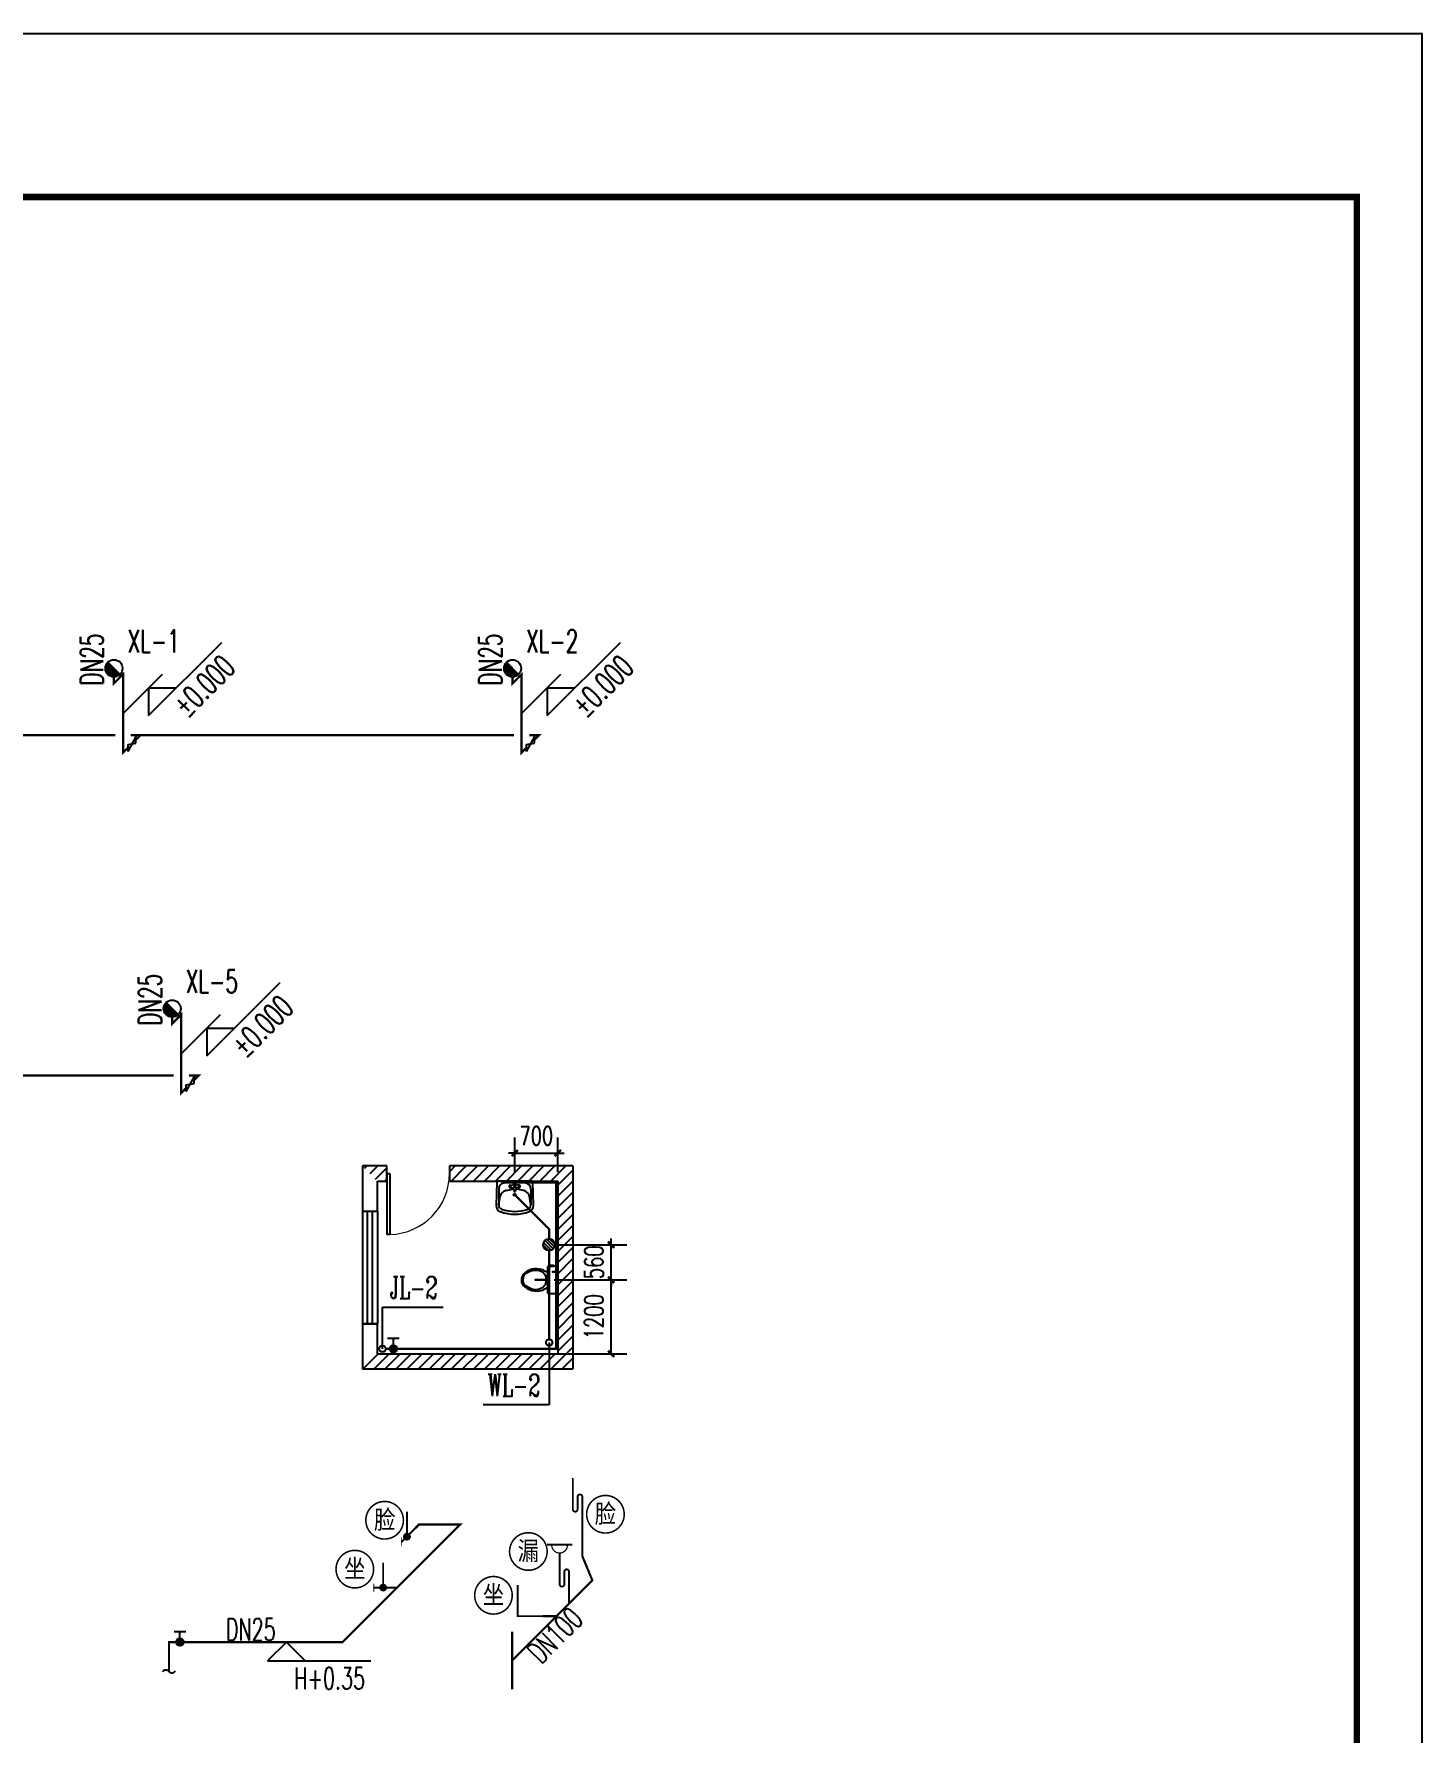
# Model space of a CAD drawing. Extents: x -4407041 to 173436, y -470270 to -29437.
# Drawn here: x -366560 to -313364, y -147045 to -81937 of the extents above; entities that cross this region are included whole.
import ezdxf
from ezdxf.enums import TextEntityAlignment as Align

# ---------------------------------------------------------------- set-up
doc = ezdxf.new("R2010")
doc.units = 0
doc.header["$LTSCALE"] = 1000
doc.header["$MEASUREMENT"] = 0
doc.linetypes.add('DASH', pattern=[0.35, 0.25, -0.1])
doc.linetypes.add('PHANTOM2', pattern=[1.25, 0.625, -0.125, 0.125, -0.125, 0.125, -0.125])
for name, color, linetype in [('DIM_污水', 3, 'Continuous'), ('DIM_给水', 3, 'Continuous'), ('EQUIP_地漏', 7, 'Continuous'), ('EQUIP_污水', 7, 'Continuous'), ('EQUIP_消火栓', 7, 'Continuous'), ('EQUIP_给水', 7, 'Continuous'), ('LVTRY', 6, 'Continuous'), ('PIPE-污水', 2, 'DASH'), ('PIPE-消防', 1, 'PHANTOM2'), ('PIPE-给水', 3, 'Continuous'), ('PUB_HATCH', 8, 'Continuous'), ('TEXT_污水', 7, 'Continuous'), ('TEXT_给水', 7, 'Continuous'), ('TWT_DIM', 3, 'Continuous'), ('TWT_ELEV', 3, 'Continuous'), ('TWT_IDEN', 3, 'Continuous'), ('TWT_TEXT', 7, 'Continuous'), ('TWT_TITLE', 7, 'Continuous'), ('VALVE_消防', 7, 'Continuous'), ('VALVE_给水', 7, 'Continuous'), ('VPIPE-污水', 2, 'Continuous'), ('VPIPE-给水', 3, 'Continuous'), ('WALL', 9, 'Continuous'), ('WINDOW', 4, 'Continuous')]:
    doc.layers.add(name, color=color, linetype=linetype)
doc.styles.add('_TCH_DIM_T3', font='SIMPLEX', dxfattribs={"width": 0.705882, "bigfont": 'GBCBIG'})
doc.styles.add('_TWT_DIM_ELE', font='SIMPLEX', dxfattribs={"width": 0.8, "height": 3.5, "bigfont": 'HZTXT'})
doc.styles.add('_TWT_PIPEDN', font='SIMPLEX', dxfattribs={"width": 0.8, "height": 3.5, "bigfont": 'HZTXT'})
doc.styles.add('_TWT_SERIAL', font='COMPLEX', dxfattribs={"width": 0.8, "height": 3.5, "bigfont": 'HZTXT'})
doc.styles.add('HZ', font='rs.shx', dxfattribs={"width": 0.8, "bigfont": 'hztxt.shx'})
doc.styles.add('hztxt', font='SIMPLEX', dxfattribs={"width": 0.8, "height": 3.5, "bigfont": 'HZTXT'})
doc.styles.get("Standard").update_dxf_attribs({"font": 'gbenor.shx', "bigfont": 'gbcbig.shx'})
doc.dimstyles.new('_TWT_ARCH&&100', dxfattribs={"dimtxt": 297.5, "dimasz": 100, "dimexe": 250, "dimexo": 300, "dimgap": 126.25, "dimtad": 1, "dimdec": 0, "dimzin": 0, "dimdsep": 46, "dimtxsty": '_TCH_DIM_T3', "dimblk": 'ARCHTICK', "dimcen": 0.09, "dimclrt": 7, "dimazin": 2, "dimtfac": 1, "dimtdec": 0, "dimtix": 1, "dimtmove": 2, "dimatfit": 3, "dimfxl": 0, "dimtolj": 1, "dimtzin": 0, "dimarcsym": 0})
pattern_1 = [(45, (0, 89.76), (-88.3884, 88.3884), [])]

# ---------------------------------------------------------------- blocks, each defined once
blk = doc.blocks.new('$TCHSYS$WIN2D')
for p, q in [((-0.5, 0.5), (0.5, 0.5)), ((-0.5, 0.5), (-0.5, -0.5)), ((0.5, 0.5), (0.5, -0.5)), ((0.5, 0.167), (-0.5, 0.167)), ((0.5, -0.167), (-0.5, -0.167)), ((-0.5, -0.5), (0.5, -0.5))]:
    blk.add_line(p, q)
blk = doc.blocks.new('$DorLib2D$00000001')
for p, q in [((0.45, 0.975), (0.5, 0.975)), ((0.45, 0), (0.45, 0.975)), ((0.5, 0), (0.5, 0.975)), ((0.5, 0), (0.45, 0))]:
    blk.add_line(p, q)
at = {"lineweight": 13}
blk.add_arc((0.475, 0), 0.975, 91.4693, 180, dxfattribs=at)
blk = doc.blocks.new('$lvtry$00000214')
at = {"color": 0}
blk.add_lwpolyline([(-198, -166), (198, -166, 0.414214), (218, -146), (218, 0), (-218, 0), (-218, -146, 0.414214)], format="xyb", close=True, dxfattribs=at)
blk.add_lwpolyline([(-218, -64), (-232, -64), (-232, -122), (-218, -122)], close=True, dxfattribs=at)
for points in [[(-124, -167, -0.078767), (-161, -243, 0.305356), (-82, -557), (-23, -578), (36, -578), (82, -557, 0.297885), (164, -243, -0.072356), (124, -167, 2.053922)], [(108, -225, -0.300989), (144, -427, -0.075183), (74, -538), (24, -552), (-13, -552), (-74, -538, -0.223014), (-156, -322, -0.196873), (-108, -225, -0.355349), (108, -225, -0.708891)]]:
    blk.add_lwpolyline(points, format="xyb", dxfattribs=at)
for p in [(-129, -81), (0, -357)]:
    blk.add_point(p, dxfattribs=at)
blk = doc.blocks.new('$lvtry$00000183')
at = {"color": 0}
for p, q in [((-257, -130), (-257, -384)), ((-257, -383), (-235, -242)), ((-202, -191), (-176, -170)), ((157, -30), (-157, -30)), ((-133, -150), (-38, -131)), ((-71, -67), (-30, -63)), ((-71, -102), (-27, -110)), ((-18, -119), (-12, -160)), ((18, -119), (13, -160)), ((71, -102), (27, -110)), ((71, -67), (30, -63)), ((133, -150), (38, -131)), ((202, -191), (176, -170)), ((257, -383), (235, -242)), ((257, -130), (257, -383))]:
    blk.add_line(p, q, dxfattribs=at)
blk.add_lwpolyline([(277, 0), (-277, 0, 0.406045), (-287, -10), (-298, -393, 0.323666), (-232, -489, 0.175654), (232, -489, 0.323062), (298, -392), (287, -10, 0.406045)], format="xyb", close=True, dxfattribs=at)
at = {"color": 0, "lineweight": 13}
for centre, radius in [((-71, -85), 12.6), ((-1, -221), 11.6), ((71, -85), 12.6)]:
    blk.add_circle(centre, radius, dxfattribs=at)
at = {"color": 0}
for centre, radius in [((-1, -221), 17.6), ((0, -86), 9.88)]:
    blk.add_circle(centre, radius, dxfattribs=at)
for centre, radius, start, end in [((-157, -130), 100, 90, 180), ((-139, -268), 100, 128.937, 164.8987), ((-113, -248), 100, 101.0337, 128.937), ((-71, -85), 17.6, 90, 270), ((0, -328), 200, 94.8989, 101.0337), ((0, -362), 300, 84.3229, 95.6771), ((-28, -120), 10, 8.2472, 79.7858), ((0, -160), 12.5, 180, 0), ((0, -328), 200, 78.9663, 85.101), ((28, -120), 10, 100.2142, 171.7528), ((71, -85), 17.6, 270, 90), ((113, -248), 100, 51.063, 78.9663), ((157, -130), 100, 0, 90), ((139, -268), 100, 15.1013, 51.063), ((-187, -384), 70, 180, 250.8357), ((-1, 152), 637, 250.8357, 289.2938), ((187, -383), 70, 289.2938, 0)]:
    blk.add_arc(centre, radius, start, end, dxfattribs=at)
for p in [(-1, -221), (0, -86)]:
    blk.add_point(p, dxfattribs=at)
blk = doc.blocks.new('$VALVE$00000497')
for p, q in [((78, 138), (-78, 138)), ((0, 50), (0, 138))]:
    blk.add_line(p, q)
at = {"const_width": 49.6}
blk.add_lwpolyline([(25, 0, 1), (-25, 0, 1)], format="xyb", close=True, dxfattribs=at)
blk.add_circle((0, 0), 50)
blk = doc.blocks.new('$TwtSys$00000141')
for p, q in [((-94, 8), (-10, 92)), ((-94, 8), (-10, 92)), ((-87, -35), (35, 87)), ((-87, -35), (35, 87)), ((-66, -66), (66, 66)), ((-66, -66), (66, 66)), ((-32, -87), (88, 33)), ((-32, -87), (88, 33)), ((11, -92), (92, -11)), ((11, -92), (92, -11))]:
    blk.add_line(p, q)
blk.add_circle((0, 0), 94)
blk.add_circle((0, 0), 94)
blk = doc.blocks.new('_ArchTick')
at = {"color": 0, "linetype": 'ByBlock', "const_width": 0.4}
blk.add_lwpolyline([(-0.5, -0.5), (0.5, 0.5)], dxfattribs=at)
blk = doc.blocks.new('*D418')
at = {"layer": 'Defpoints', "color": 0}
for p in [(2763, 2558), (3972, 2558), (2763, 1997)]:
    blk.add_point(p, dxfattribs=at)
at = {"layer": 'TWT_DIM', "color": 0, "lineweight": -2}
for p, q in [((3063, 2558), (4222, 2558)), ((3972, 2558), (3972, 2658)), ((3972, 1997), (3972, 2558)), ((3063, 1997), (4222, 1997)), ((3972, 1997), (3972, 1897))]:
    blk.add_line(p, q, dxfattribs=at)
at = {"layer": 'TWT_DIM', "color": 0, "lineweight": -2, "xscale": 100, "yscale": 100, "zscale": 100}
for p, rotation in [((3972, 2558), 270), ((3972, 1997), 90)]:
    blk.add_blockref('_ArchTick', p, dxfattribs=dict(at, rotation=rotation))
at = {"layer": 'TWT_DIM', "color": 7, "insert": (3697, 2278), "char_height": 297.5, "attachment_point": 5, "rotation": 90, "style": '_TCH_DIM_T3'}
blk.add_mtext('\\A1;560', dxfattribs=at)
blk = doc.blocks.new('*D419')
at = {"layer": 'Defpoints', "color": 0}
for p in [(2763, 1997), (3972, 1997), (2763, 816)]:
    blk.add_point(p, dxfattribs=at)
at = {"layer": 'TWT_DIM', "color": 0, "lineweight": -2}
for p, q in [((3063, 1997), (4222, 1997)), ((3972, 816), (3972, 1997)), ((3063, 816), (4222, 816))]:
    blk.add_line(p, q, dxfattribs=at)
at = {"layer": 'TWT_DIM', "color": 0, "lineweight": -2, "xscale": 100, "yscale": 100, "zscale": 100}
for p, rotation in [((3972, 1997), 90), ((3972, 816), 270)]:
    blk.add_blockref('_ArchTick', p, dxfattribs=dict(at, rotation=rotation))
at = {"layer": 'TWT_DIM', "color": 7, "insert": (3697, 1407), "char_height": 297.5, "attachment_point": 5, "rotation": 90, "style": '_TCH_DIM_T3'}
blk.add_mtext('\\A1;1200', dxfattribs=at)
blk = doc.blocks.new('*D420')
at = {"layer": 'Defpoints', "color": 0}
for p in [(3120, 4023), (2433, 3417), (3120, 3417)]:
    blk.add_point(p, dxfattribs=at)
at = {"layer": 'TWT_DIM', "color": 0, "lineweight": -2}
for p, q in [((2433, 3717), (2433, 4273)), ((3120, 3717), (3120, 4273)), ((2433, 4023), (2333, 4023)), ((2433, 4023), (3120, 4023)), ((3120, 4023), (3220, 4023))]:
    blk.add_line(p, q, dxfattribs=at)
at = {"layer": 'TWT_DIM', "color": 0, "lineweight": -2, "xscale": 100, "yscale": 100, "zscale": 100}
blk.add_blockref('_ArchTick', (2433, 4023), dxfattribs=at)
at = {"layer": 'TWT_DIM', "color": 0, "lineweight": -2, "xscale": 100, "yscale": 100, "zscale": 100, "rotation": 180}
blk.add_blockref('_ArchTick', (3120, 4023), dxfattribs=at)
at = {"layer": 'TWT_DIM', "color": 7, "insert": (2777, 4298), "char_height": 297.5, "attachment_point": 5, "style": '_TCH_DIM_T3'}
blk.add_mtext('\\A1;700', dxfattribs=at)
blk = doc.blocks.new('$TwtSys$00000132')
at = {"elevation": 0}
blk.add_lwpolyline([(7, -101, -0.575183), (0, 0, 0.604745), (-11, 101, 16.924828)], format="xyb", dxfattribs=at)
blk = doc.blocks.new('$ATTACHMENT$00000125')
for points, const_width in [([(170, 0), (170, 400)], 30), ([(0, 0), (320, 0)], 30), ([(320, -65), (320, 65)], 15)]:
    blk.add_lwpolyline(points, dxfattribs=dict(const_width=const_width))
at = {"const_width": 62.5}
blk.add_lwpolyline([(139, 0, -1), (201, 0, -1)], format="xyb", close=True, dxfattribs=at)
at = {"style": 'HZ', "width": 0.7, "flags": 1}
for tag in ['UNIT', 'SPEC', 'WHAT']:
    blk.add_attdef(tag, (0, 0), '', height=0.001, dxfattribs=at)
blk = doc.blocks.new('$ATTACHMENT$00000126')
for points, const_width in [([(-133, -136), (-133, 264)], 30), ([(0, 0), (-223, -223)], 30), ([(-223, -288), (-223, -146)], 15)]:
    blk.add_lwpolyline(points, dxfattribs=dict(const_width=const_width))
at = {"const_width": 62.5}
blk.add_lwpolyline([(-102, -136, -1), (-165, -136, -1)], format="xyb", close=True, dxfattribs=at)
blk = doc.blocks.new('A$C1937789F')
at = {"layer": 'PIPE-给水'}
for points in [[(4092, 2633), (4079, 2646), (4085, 2651)], [(4092, 2633), (4092, 2651), (4085, 2651)], [(4750, 2633), (4762, 2621), (4792, 2651)], [(4750, 2633), (4750, 2651), (4792, 2651)], [(101, 755), (101, 772), (83, 772)], [(101, 755), (83, 755), (83, 772)], [(2872, 755), (2884, 743), (2879, 737)], [(2872, 755), (2872, 737), (2879, 737)]]:
    blk.add_hatch(color=256, dxfattribs=at).paths.add_polyline_path(points)
at = {"layer": 'DIM_给水'}
for p, q in [((1975, 755), (1675, 455)), ((1838, 755), (2275, 755)), ((1975, 755), (2275, 455)), ((1675, 455), (3324, 455))]:
    blk.add_line(p, q, dxfattribs=at)
at = {"layer": 'PIPE-给水', "const_width": 35}
for points in [[(3742, 1625), (4750, 2633)], [(4092, 2633), (4034, 2575)], [(4750, 2633), (4092, 2633)], [(2872, 755), (3742, 1625)], [(3690, 1625), (3742, 1625)], [(101, 755), (2872, 755)], [(101, 755), (101, 287)]]:
    blk.add_lwpolyline(points, dxfattribs=at)
at = {"layer": 'TWT_IDEN', "const_width": 25}
for points in [[(3844, 2701, 1), (3244, 2701, 1)], [(3368, 1920, 1), (2768, 1920, 1)]]:
    blk.add_lwpolyline(points, format="xyb", close=True, dxfattribs=at)
at = {"layer": 'EQUIP_给水'}
blk.add_blockref('$ATTACHMENT$00000126', (4034, 2575), dxfattribs=at)
at = {"layer": 'EQUIP_给水', "xscale": -1}
blk.add_blockref('$ATTACHMENT$00000125', (3690, 1625), dxfattribs=at)
at = {"layer": 'EQUIP_给水', "rotation": 270}
blk.add_blockref('$TwtSys$00000132', (101, 287), dxfattribs=at)
at = {"layer": 'VALVE_给水', "xscale": 1.2, "yscale": 1.2, "zscale": 1.2}
blk.add_blockref('$VALVE$00000497', (276, 755), dxfattribs=at)
at = {"layer": 'DIM_给水', "color": 7, "style": '_TWT_DIM_ELE', "width": 0.64}
blk.add_text('H+0.35', height=350, dxfattribs=at).set_placement((2099, 0))
at = {"layer": 'TEXT_给水', "style": '_TWT_PIPEDN', "width": 0.64}
blk.add_text('DN25', height=350, dxfattribs=at).set_placement((1007, 780))
at = {"layer": 'TWT_IDEN', "color": 7, "style": 'hztxt'}
for s, width, p, p2 in [('脸', 1.345339, (3375, 2531), (3714, 2531)), ('坐', 1.68883, (2899, 1750), (3238, 1750))]:
    blk.add_text(s, height=339, dxfattribs=dict(at, width=width)).set_placement(p, p2, align=Align.FIT)
blk = doc.blocks.new('$ATTACHMENT$00000065')
at = {"const_width": 30}
blk.add_lwpolyline([(0, 0), (-400, 0), (-400, 500)], dxfattribs=at)
blk = doc.blocks.new('$ATTACHMENT$00000053')
at = {"const_width": 30}
blk.add_lwpolyline([(0, 0), (0, 946, 1), (-75, 946), (-75, 746, -1), (-150, 746), (-150, 1244)], format="xyb", dxfattribs=at)
blk = doc.blocks.new('$ATTACHMENT$00000196')
blk.add_line((53, 944), (-347, 944))
for points, const_width in [([(-25, 944, -1.067664), (-275, 944)], 20), ([(0, 0), (0, 512, 1), (-75, 512), (-75, 312, -1), (-150, 312), (-150, 810)], 30)]:
    blk.add_lwpolyline(points, format="xyb", dxfattribs=dict(const_width=const_width))
at = {"style": 'HZ', "flags": 1}
for tag in ['WHAT', 'SPEC', 'UNIT']:
    blk.add_attdef(tag, (-150, 810), '', height=0.001, dxfattribs=at)
blk = doc.blocks.new('A$C30DC04A3')
at = {"layer": 'PIPE-污水'}
for points in [[(1891, 1741), (1907, 1747), (1912, 1736)], [(1891, 1741), (1903, 1728), (1912, 1736)]]:
    blk.add_hatch(color=256, dxfattribs=at).paths.add_polyline_path(points)
at = {"layer": 'PIPE-污水', "const_width": 35}
for points in [[(1730, 2130), (1891, 1741)], [(1518, 1367), (1891, 1741)], [(1319, 1169), (1518, 1367)], [(612, 461), (1319, 1169)], [(1100, 1169), (1319, 1169)], [(612, 461), (612, 923)], [(612, 0), (612, 461)]]:
    blk.add_lwpolyline(points, dxfattribs=at)
at = {"layer": 'TWT_IDEN', "const_width": 25}
for points in [[(2400, 2797, 1), (1800, 2797, 1)], [(1169, 2202, 1), (569, 2202, 1)], [(612, 1502, 1), (12, 1502, 1)]]:
    blk.add_lwpolyline(points, format="xyb", close=True, dxfattribs=at)
at = {"layer": 'EQUIP_污水'}
for name, p in [('$ATTACHMENT$00000053', (1730, 2130)), ('$ATTACHMENT$00000196', (1518, 1367)), ('$ATTACHMENT$00000065', (1100, 1169))]:
    blk.add_blockref(name, p, dxfattribs=at)
at = {"layer": 'TEXT_污水', "style": '_TWT_PIPEDN', "width": 0.64}
blk.add_text('DN100', height=350, rotation=45, dxfattribs=at).set_placement((1071, 390))
at = {"layer": 'TWT_IDEN', "color": 7, "style": 'hztxt'}
for s, width, p, p2 in [('脸', 1.345339, (1930, 2627), (2270, 2627)), ('漏', 1.556373, (699, 2032), (1039, 2032)), ('坐', 1.68883, (143, 1332), (482, 1332))]:
    blk.add_text(s, height=339, dxfattribs=dict(at, width=width)).set_placement(p, p2, align=Align.FIT)
blk = doc.blocks.new('$VALVE$00000337')
for p, q in [((-72, 53), (-178, -53)), ((178, 53), (-178, -53)), ((-72, 53), (72, -53)), ((72, -53), (178, 53))]:
    blk.add_line(p, q)
for p in [(-125, 0), (125, 0)]:
    blk.add_point(p)
blk = doc.blocks.new('$TWTSYS$00000386')
blk.add_line((-93, 93, 0), (93, -93, 0))
blk.add_circle((0, 0, 0), 131)
at = {"color": 0}
for points in [[(34, -127, 0), (-127, 34, 0), (93, -93, 0), (-93, 93, 0)], [(-34, -127, 0), (-127, -34, 0), (34, -127, 0), (-127, 34, 0)], [(-93, -93, 0), (-93, -93, 0), (-34, -127, 0), (-127, -34, 0)]]:
    blk.add_solid(points, dxfattribs=at)
at = {"flags": 9}
blk.add_attdef('A', (0, 0, 0), '', height=0.00524, dxfattribs=at)
blk = doc.blocks.new('A$C61E854C2')
at = {"layer": 'PIPE-污水'}
for points in [[(2982.1, 2805.5), (2994.5, 2817.9), (2999.6, 2812.8)], [(2982.1, 2805.5), (2999.6, 2805.5), (2999.6, 2812.8)]]:
    blk.add_hatch(color=256, dxfattribs=at).paths.add_polyline_path(points)
at = {"layer": 'PIPE-给水'}
for points in [[(2433, 3552), (2433, 3569.5), (2415.5, 3569.5)], [(2433, 3552), (2415.5, 3552), (2415.5, 3569.5)], [(3091.1, 3552), (3091.1, 3569.5), (3108.6, 3569.5)], [(3091.1, 3552), (3108.6, 3552), (3108.6, 3569.5)], [(3091.1, 895.5), (3091.1, 878), (3108.6, 878)], [(3091.1, 895.5), (3108.6, 895.5), (3108.6, 878)]]:
    blk.add_hatch(color=256, dxfattribs=at).paths.add_polyline_path(points)
at = {"layer": 'PUB_HATCH'}
h = blk.add_hatch(dxfattribs=at)
h.set_pattern_fill('普通砖', color=256, scale=50, style=0)
h.set_pattern_definition(pattern_1)
h.paths.add_polyline_path([(240, 3576.5), (390.3, 3576.5), (390.3, 3816.5), (0, 3816.5)])
h = blk.add_hatch(dxfattribs=at)
h.set_pattern_fill('普通砖', color=256, scale=50, style=0)
h.set_pattern_definition(pattern_1)
h.paths.add_polyline_path([(3360, 3816.5), (1390.3, 3816.5), (1390.3, 3576.5), (3120, 3576.5)])
h = blk.add_hatch(dxfattribs=at)
h.set_pattern_fill('普通砖', color=256, scale=50, style=0)
h.set_pattern_definition(pattern_1)
h.paths.add_polyline_path([(3360, 3816.5), (3120, 3576.5), (3120, 816.5), (3360, 576.5)])
h = blk.add_hatch(dxfattribs=at)
h.set_pattern_fill('普通砖', color=256, scale=50, style=0)
h.set_pattern_definition(pattern_1)
h.paths.add_polyline_path([(240, 816.5), (0, 576.5), (3360, 576.5), (3120, 816.5)])
at = {"layer": 'DIM_污水'}
for p, q in [((2982.1, 996.5), (2982.1, 0)), ((2982.1, 0), (1926.9, 0))]:
    blk.add_line(p, q, dxfattribs=at)
at = {"layer": 'DIM_给水'}
for p, q in [((320.1, 895.5), (320.1, 1561)), ((320.1, 1561), (1289, 1561))]:
    blk.add_line(p, q, dxfattribs=at)
at = {"layer": 'PIPE-污水', "const_width": 35}
for points in [[(2431.8, 3355.9), (2982.1, 2805.5)], [(2982.1, 2652.5), (2982.1, 2805.5)], [(2982.1, 1997), (2982.1, 2464.5)], [(2762.6, 1997), (2982.1, 1997)], [(2982.1, 1046.5), (2982.1, 1997)]]:
    blk.add_lwpolyline(points, dxfattribs=at)
at = {"layer": 'PIPE-给水', "const_width": 35}
for points in [[(3091.1, 3552), (2433, 3552)], [(2433, 3552), (2433, 3470)], [(3091.1, 2125.9), (3091.1, 3552)], [(3039.4, 2125.9), (3091.1, 2125.9)], [(3091.1, 895.5), (3091.1, 2125.9)], [(370.1, 895.5), (3091.1, 895.5)]]:
    blk.add_lwpolyline(points, dxfattribs=at)
at = {"layer": 'VPIPE-污水'}
blk.add_circle((2982.1, 996.5), 50, dxfattribs=at)
at = {"layer": 'VPIPE-给水'}
blk.add_circle((320.1, 895.5), 50, dxfattribs=at)
at = {"layer": 'WALL', "color": 5}
for p, q in [((0, 3816.5), (0, 3096.5)), ((390.3, 3816.5), (0, 3816.5)), ((390.3, 3576.5), (390.3, 3816.5)), ((3360, 3816.5), (1390.3, 3816.5)), ((1390.3, 3816.5), (1390.3, 3576.5)), ((3360, 3816.5), (3360, 576.5)), ((240, 3096.5), (240, 3576.5)), ((240, 3576.5), (390.3, 3576.5)), ((1390.3, 3576.5), (3120, 3576.5)), ((3120, 3576.5), (3120, 816.5)), ((0, 3096.5), (240, 3096.5)), ((240, 1296.5), (0, 1296.5)), ((0, 1296.5), (0, 576.5)), ((240, 816.5), (240, 1296.5)), ((240, 816.5), (3120, 816.5)), ((0, 576.5), (3360, 576.5))]:
    blk.add_line(p, q, dxfattribs=at)
at = {"layer": 'EQUIP_地漏', "rotation": 270}
blk.add_blockref('$TwtSys$00000141', (2982.1, 2558.5), dxfattribs=at)
at = {"layer": 'LVTRY'}
for name, p, rotation in [('$lvtry$00000183', (2433, 3576.5), 359.9999999999965), ('$lvtry$00000214', (3120, 1997), 269.9999999999997)]:
    blk.add_blockref(name, p, dxfattribs=dict(at, rotation=rotation))
at = {"layer": 'VALVE_给水', "xscale": 1.2, "yscale": 1.2, "zscale": 1.2}
blk.add_blockref('$VALVE$00000497', (495.6, 895.5), dxfattribs=at)
at = {"layer": 'WINDOW'}
for name, p, xscale, yscale, zscale, rotation in [('$DorLib2D$00000001', (890.3, 3696.5), 1000, 1000, 1000, 179.9999999999967), ('$TCHSYS$WIN2D', (120, 2196.5), 1800, -240, 1800, 270)]:
    blk.add_blockref(name, p, dxfattribs=dict(at, xscale=xscale, yscale=yscale, zscale=zscale, rotation=rotation))
at = {"layer": 'DIM_污水', "color": 7, "style": '_TWT_SERIAL', "width": 0.64}
blk.add_text('WL-2', height=350, dxfattribs=at).set_placement((1996.9, 140))
at = {"layer": 'DIM_给水', "color": 7, "style": '_TWT_SERIAL', "width": 0.64}
blk.add_text('JL-2', height=350, dxfattribs=at).set_placement((440.3, 1701))
at = {"layer": 'TWT_DIM'}
for p1, p2, distance, text, picture, middle in [((2433, 3416.7), (3120, 3416.7), 606.8, '700', '*D420', (2776.5, 4298.5)), ((2762.6, 1997), (2762.6, 2558.5), -1209.5, '560', '*D418', (3697.1, 2277.7)), ((2762.6, 816.5), (2762.6, 1997), -1209.5, '1200', '*D419', (3697.1, 1406.7))]:
    dim = blk.add_aligned_dim(p1=p1, p2=p2, distance=distance, text=text, dimstyle='_TWT_ARCH&&100', dxfattribs=at)
    dim.commit()
    dim.dimension.update_dxf_attribs({"geometry": picture, "text_midpoint": middle})

msp = doc.modelspace()

# ---------------------------------------------------------------- hatches: boundary and pattern name
at = {"layer": 'PIPE-消防'}
for points in [[(-363146.8, -106490.5), (-363177.7, -106459.6), (-363103, -106384.9)], [(-363146.8, -106490.5), (-363103, -106490.5), (-363103, -106384.9)], [(-347870.8, -106490.5), (-347901.7, -106459.6), (-347827, -106384.9)], [(-347870.8, -106490.5), (-347827, -106490.5), (-347827, -106384.9)], [(-363494.8, -106838.6), (-363463.9, -106869.5), (-363538.6, -106944.2)], [(-363494.8, -106838.6), (-363538.6, -106838.6), (-363538.6, -106944.2)], [(-348218.8, -106838.6), (-348187.9, -106869.5), (-348262.6, -106944.2)], [(-348218.8, -106838.6), (-348262.6, -106838.6), (-348262.6, -106944.2)], [(-347203.3, -108823), (-347172.3, -108854), (-347097.6, -108779.3)], [(-347203.3, -108823), (-347203.3, -108779.3), (-347097.6, -108779.3)], [(-363146.8, -109490.5), (-363115.8, -109521.5), (-363190.5, -109596.2)], [(-363146.8, -109490.5), (-363190.5, -109490.5), (-363190.5, -109596.2)], [(-347870.8, -109490.5), (-347839.8, -109521.5), (-347914.5, -109596.2)], [(-347870.8, -109490.5), (-347914.5, -109490.5), (-347914.5, -109596.2)], [(-360915.4, -119535.1), (-360946.3, -119504.2), (-360871.6, -119429.5)], [(-360915.4, -119535.1), (-360871.6, -119535.1), (-360871.6, -119429.5)], [(-361263.4, -119883.2), (-361232.5, -119914.1), (-361307.2, -119988.8)], [(-361263.4, -119883.2), (-361307.2, -119883.2), (-361307.2, -119988.8)], [(-360247.9, -121867.6), (-360247.9, -121823.9), (-360142.2, -121823.9)], [(-360247.9, -121867.6), (-360216.9, -121898.6), (-360142.2, -121823.9)], [(-360915.4, -122535.1), (-360884.4, -122566.1), (-360959.1, -122640.8)], [(-360915.4, -122535.1), (-360959.1, -122535.1), (-360959.1, -122640.8)]]:
    msp.add_hatch(color=256, dxfattribs=at).paths.add_polyline_path(points)

# ---------------------------------------------------------------- linework, layer by layer
at = {"layer": 'PIPE-消防', "ltscale": 2.5, "const_width": 87.5}
for points in [[(-363146.8, -106490.5), (-363494.8, -106838.6)], [(-363494.8, -106838.6), (-363494.8, -106588.6)], [(-363146.8, -109490.5), (-363146.8, -106490.5)], [(-347870.8, -106490.5), (-348218.8, -106838.6)], [(-348218.8, -106838.6), (-348218.8, -106588.6)], [(-347870.8, -109490.5), (-347870.8, -106490.5)], [(-363440.5, -108823), (-377741.5, -108823)], [(-363146.8, -109490.5), (-362967.7, -109311.5)], [(-362479.3, -108823), (-362853, -108823)], [(-362658.3, -109002.1), (-362479.3, -108823)], [(-348164.5, -108823), (-362479.3, -108823)], [(-347870.8, -109490.5), (-347691.7, -109311.5)], [(-347203.3, -108823), (-347577, -108823)], [(-347382.3, -109002.1), (-347203.3, -108823)], [(-360915.4, -119535.1), (-361263.4, -119883.2)], [(-361263.4, -119883.2), (-361263.4, -119633.2)], [(-360915.4, -122535.1), (-360915.4, -119535.1)], [(-361209.1, -121867.6), (-374380.4, -121867.6)], [(-360915.4, -122535.1), (-360736.3, -122356.1)], [(-360247.9, -121867.6), (-360621.6, -121867.6)], [(-360426.9, -122046.7), (-360247.9, -121867.6)]]:
    msp.add_lwpolyline(points, dxfattribs=at)
at = {"layer": 'TWT_ELEV'}
for p, q in [((-362169, -108073.5), (-359361.8, -105266.3)), ((-346893, -108073.5), (-344085.8, -105266.3)), ((-363146.8, -107990.5), (-361638.7, -106482.5)), ((-347870.8, -107990.5), (-346362.7, -106482.5)), ((-362169, -107012.8), (-362169, -108073.5)), ((-362169, -107012.8), (-361108.4, -107012.8)), ((-346893, -107012.8), (-346893, -108073.5)), ((-346893, -107012.8), (-345832.4, -107012.8)), ((-359937.6, -121118.1), (-357130.4, -118310.9)), ((-360915.4, -121035.1), (-359407.3, -119527.1)), ((-359937.6, -120057.4), (-359937.6, -121118.1)), ((-359937.6, -120057.4), (-358877, -120057.4))]:
    msp.add_line(p, q, dxfattribs=at)
at = {"layer": 'TWT_TITLE'}
msp.add_lwpolyline([(-461864, -292186.9), (-313364, -292186.9), (-313364, -81936.9), (-461864, -81936.9)], close=True, dxfattribs=at)
at = {"layer": 'TWT_TITLE', "const_width": 250}
msp.add_lwpolyline([(-459364, -289686.9), (-315864, -289686.9), (-315864, -88186.9), (-459364, -88186.9)], close=True, dxfattribs=at)
at = {"layer": 'TWT_TITLE', "const_width": 200}
msp.add_lwpolyline([(-315864, -289686.9), (-315864, -88186.9)], dxfattribs=at)

# ---------------------------------------------------------------- block references
at = {"xscale": 2.4, "yscale": 2.4, "zscale": 2.4}
for name, p in [('A$C61E854C2', (-353973, -134500.5)), ('A$C30DC04A3', (-349699.5, -145407.2)), ('A$C1937789F', (-361627.5, -145407.2))]:
    msp.add_blockref(name, p, dxfattribs=at)
at = {"layer": 'EQUIP_消火栓', "xscale": 2.5, "yscale": 2.5, "zscale": 2.5}
for p in [(-363494.8, -106261.1), (-348218.8, -106261.1), (-361263.4, -119305.7)]:
    msp.add_blockref('$TWTSYS$00000386', p, dxfattribs=at)
at = {"layer": 'VALVE_消防', "xscale": 1.75, "yscale": 1.75, "zscale": 1.75, "rotation": 45.00000000000374}
for p in [(-362813, -109156.8), (-347537, -109156.8), (-360581.6, -122201.4)]:
    msp.add_blockref('$VALVE$00000337', p, dxfattribs=at)

# ---------------------------------------------------------------- texts
at = {"layer": 'TEXT_污水', "style": '_TWT_PIPEDN', "width": 0.64}
for p in [(-363906, -106922.5), (-348630, -106922.5), (-361674.6, -119967.1)]:
    msp.add_text('DN25', height=875, rotation=90, dxfattribs=at).set_placement(p)
at = {"layer": 'TWT_ELEV', "color": 7, "style": '_TWT_DIM_ELE', "width": 0.64}
for p in [(-360684.7, -108197.8), (-345408.7, -108197.8), (-358453.3, -121242.4)]:
    msp.add_text('%%P0.000', height=875, rotation=45, dxfattribs=at).set_placement(p)
at = {"layer": 'TWT_TEXT', "style": 'hztxt', "width": 0.64}
for s, p in [('XL-1', (-362968, -105656.5)), ('XL-2', (-347692, -105656.5)), ('XL-5', (-360736.6, -118701.1))]:
    msp.add_text(s, height=875, dxfattribs=at).set_placement(p)

doc.saveas('drawing.dxf')
